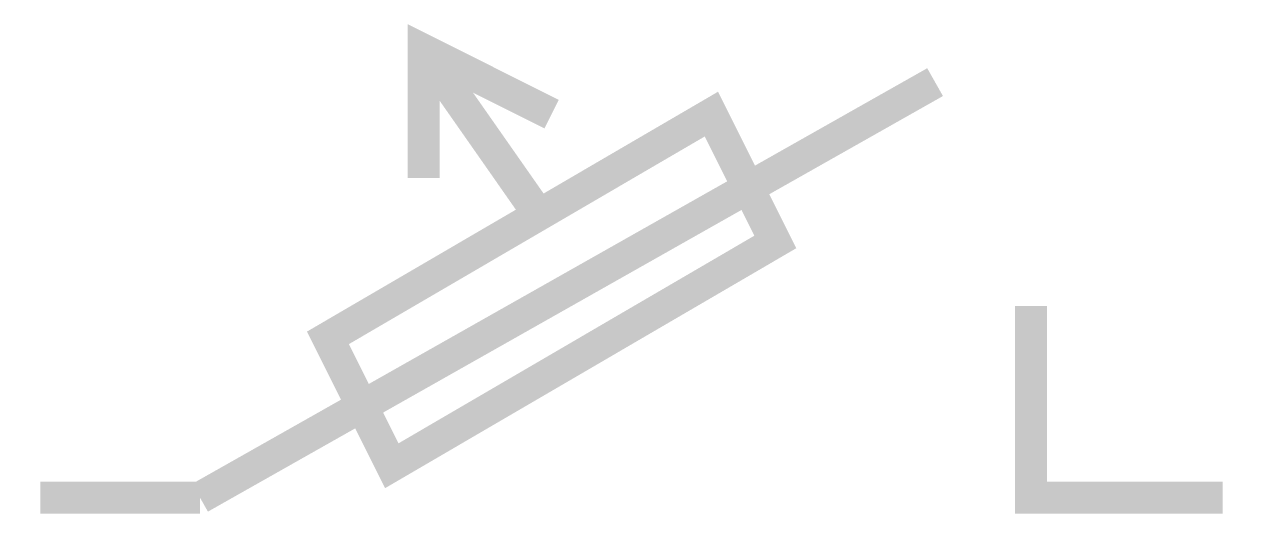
# Model space of a CAD drawing. Extents: x 2251.124 to 2251.917, y 1177.776 to 1178.096.
import ezdxf

# ---------------------------------------------------------------- set-up
doc = ezdxf.new("R2010")
doc.units = 0

msp = doc.modelspace()

# ---------------------------------------------------------------- linework, layer by layer
at = {"color": 0, "linetype": 'Continuous'}
for points in [[(2251.38466, 1177.9958, 0.02089, 0.02089, 0), (2251.38466, 1178.07937, 0.02089, 0.02089, 0), (2251.46823, 1178.03759, 0.02089, 0.02089, 0)], [(2251.45778, 1177.97491, 0.02089, 0.02089, 0), (2251.38466, 1178.07937, 0.02089, 0.02089, 0)], [(2251.23842, 1177.78688, 0.02089, 0.02089, 0), (2251.71893, 1178.05848, 0.02089, 0.02089, 0)], [(2251.32199, 1177.89134, 0.02089, 0.02089, 0), (2251.36377, 1177.80778, 0.02089, 0.02089, 0), (2251.61447, 1177.95402, 0.02089, 0.02089, 0), (2251.57269, 1178.03759, 0.02089, 0.02089, 0), (2251.32199, 1177.89134, 0.02089, 0.02089, 0), (2251.36377, 1177.80778, 0.02089, 0.02089, 0)], [(2251.78161, 1177.91224, 0.02089, 0.02089, 0), (2251.78161, 1177.78688, 0.02089, 0.02089, 0), (2251.90696, 1177.78688, 0.02089, 0.02089, 0)], [(2251.13396, 1177.78688, 0.02089, 0.02089, 0), (2251.23842, 1177.78688, 0.02089, 0.02089, 0)]]:
    msp.add_lwpolyline(points, format="xyseb", dxfattribs=at)

doc.saveas('drawing.dxf')
